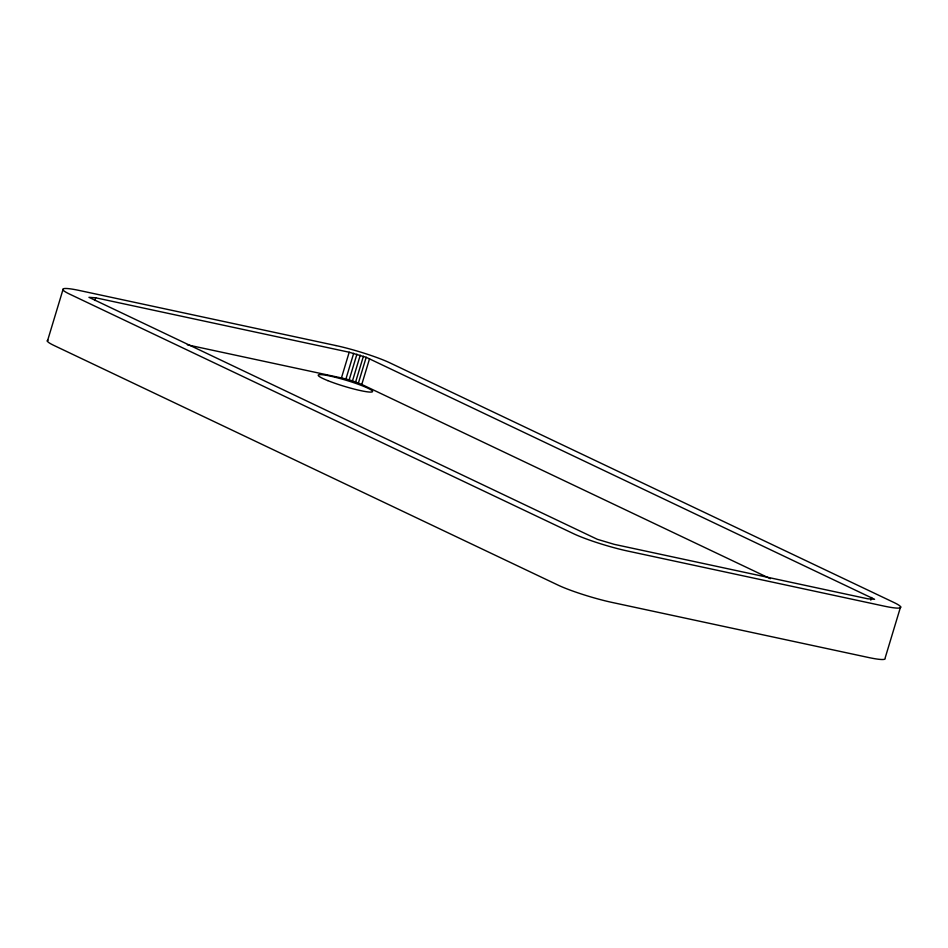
<?xml version="1.0" encoding="UTF-8"?>
<svg xmlns="http://www.w3.org/2000/svg" width="948" height="948" viewBox="0 0 948 948"><rect width="100%" height="100%" fill="white"/><g stroke="black" fill="none" stroke-linecap="round" stroke-linejoin="round"><path stroke-width="1.42" d="M47.4 341.209L62.924 289.804M94.895 300.504L95.712 297.802L349.196 352.229L366.189 357.301L874.577 599.29L867.799 598.804L614.316 544.365L597.335 539.305L88.946 297.317L95.712 297.802M187.337 344.835L341.446 377.932L349.196 352.229M341.446 377.932L345.925 378.987L353.687 353.296M345.925 378.987L349.172 379.875L356.934 354.173M770.392 578.718L361.781 384.45L352.49 380.883L360.252 355.18M355.642 381.949L363.404 356.247M358.427 382.992L366.189 357.301M361.781 384.45L369.542 358.759M870.809 600.167L871.627 597.465M900.6 606.791L885.077 658.196A40.515 4.515 16.8 0 1 868.297 657.45L612.005 602.418A40.515 4.515 16.8 0 1 558.064 585.117L54.06 345.499A40.515 4.515 16.8 0 1 47.957 340.142M349.172 379.875L352.49 380.883M335.995 345.582L79.703 290.55A40.515 4.515 16.8 0 0 69.583 294.093L573.576 533.712A40.515 4.515 16.8 0 0 627.529 551.013L883.809 606.045A40.515 4.515 16.8 0 0 893.94 602.501L389.936 362.883A40.515 4.515 16.8 0 0 335.995 345.582M327.735 380.598A28.369 3.164 16.8 0 0 372.126 391.915A28.369 3.164 16.8 0 0 336.41 377.553A28.369 3.164 16.8 0 0 327.735 380.598"/></g></svg>
